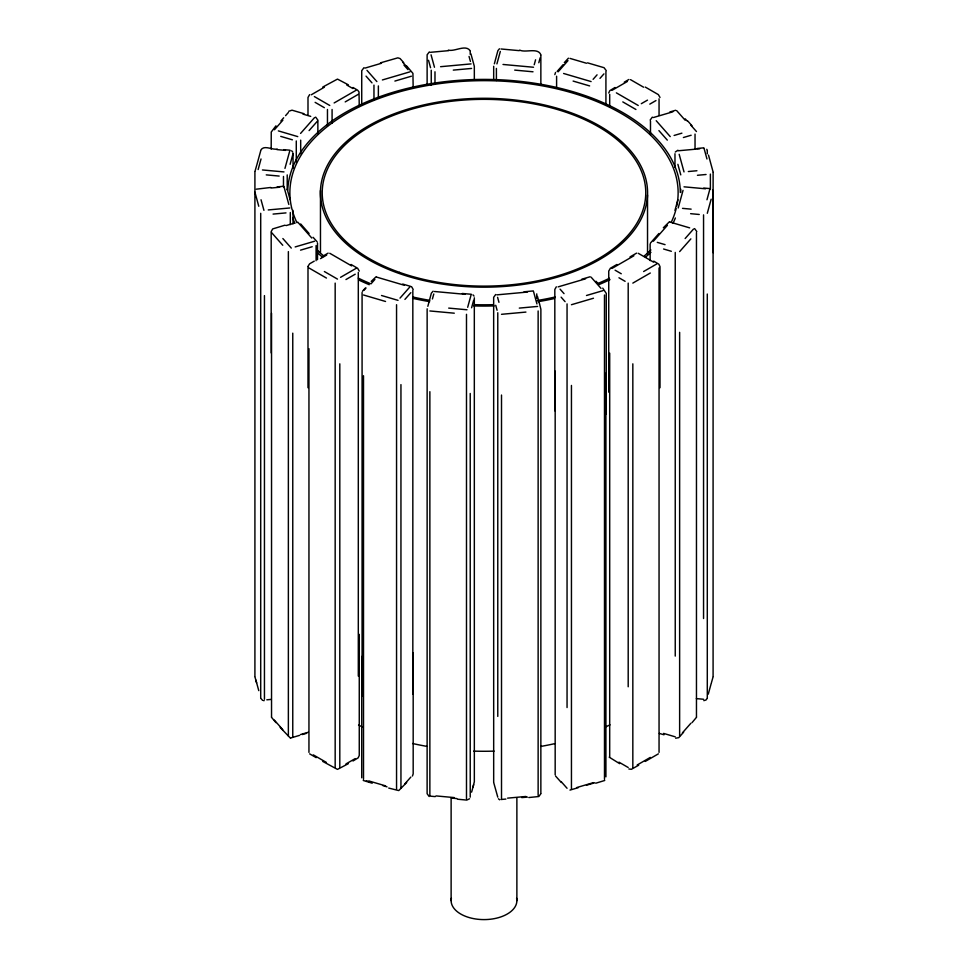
<?xml version="1.0" encoding="UTF-8"?>
<svg xmlns="http://www.w3.org/2000/svg" width="968" height="968" viewBox="0 0 968 968"><rect width="100%" height="100%" fill="white"/><g stroke="black" fill="none" stroke-linecap="round" stroke-linejoin="round"><path stroke-width="1.45" d="M293.038 168.299L293.038 153.259M317.867 133.584L317.867 120.105L315.653 117.116M361.729 777.8L361.742 656.461M413.179 88.221L412.925 73.362L406.669 65.981M474.344 80.138L474.32 66.272L470.908 53.833M606.258 414.256L606.27 293.413L602.725 288.137M713.089 252.66L713.114 172.425M554.821 74.621L555.559 72.443M608.739 93.001L609.864 90.605L614.995 87.495M540.882 793.687L538.837 796.519L528.831 797.535M308.102 266.152L309.627 263.804L314.261 261.13M650.133 120.105L652.347 117.116M256.835 164.887L260.707 150.79M258.141 169.557L261.033 158.982M284.955 168.396L289.795 150.778M290.122 164.318L293.026 153.743M427.832 306.312L429.187 301.338M429.441 300.334L431.353 293.195L433.107 291.199M494.358 63.791L497.879 50.675L499.452 48.775M432.418 298.967L433.785 293.994M496.911 63.9L500.323 51.461M467.677 307.292L471.089 294.853M534.215 64.759L535.582 59.786M471.597 307.763L473.642 300.31M538.813 62.751L540.168 57.777M471.597 792.151L473.642 784.697M674.974 210.346L677.878 199.771M678.205 207.975L683.045 190.357M706.967 199.759L709.859 189.196M707.293 213.299L711.165 199.202M708.261 694.165L711.165 683.602M255.02 171.251L256.605 165.649M711.395 682.839L712.98 677.225M473.049 786.936L474.344 781.708L474.32 297.817M260.815 150.113C264.058 144.559 272.31 150.197 277.223 149.06M707.185 698.376L706.035 699.985L703.809 700.638M412.441 776.034L413.179 773.855L413.179 653.013M696.561 717.227L692.035 722.648M675.277 152.024L677.951 150.209M371.216 281.398L376.165 276.691M564.308 62.617L568.434 58.177M663.334 227.77L669.517 221.66M683.626 732.183L678.786 737.64L675.664 738.221M280.889 120.964L283.684 117.781M285.56 115.664L288.367 112.482M274.452 129.748L282.862 120.201M300.576 133.427L314.6 117.527M309.094 130.595L317.516 121.06M364.065 290.206L366.037 287.968M557.144 71.426L563.086 64.687M370.938 283.914L374.894 279.425M558.088 71.85L567.986 60.633M400.014 298.12L409.912 286.891M593.106 79.328L597.062 74.838M404.914 299.402L410.856 292.663M599.979 78.372L603.935 73.883M650.484 243.028L658.905 233.494M653.4 241.226L667.424 225.326M685.138 238.539L693.548 229.005M679.633 251.607L690.862 238.89M404.914 783.79L410.856 777.062M406.669 782.507L398.743 790.578L388.725 788.073M682.44 732.824L690.862 723.278M275.965 125.828L271.246 132.023L271.185 149.132M362.468 291.235L365.275 288.137M469.577 798.769L466.745 800.088L457.477 799.205M556.322 286.806L554.821 289.468L554.821 410.807M288.754 111.26L292.021 110.183L303.988 113.692M309.627 94.622L307.993 97.453L307.993 115.398M322.743 87.059L337.481 79.098L348.371 84.833M311.272 94.791L324.377 87.217M334.141 102.947L355.994 90.339M345.201 101.906L358.305 94.344M323.518 255.794L328.14 253.12M624.251 82.159L628.873 79.485M320.517 258.625L326.688 255.056M612.006 90.339L627.433 81.433M340.567 277.32L355.994 268.414M641.312 103.685L647.483 100.127M345.963 279.546L355.22 274.198M649.794 104.133L655.965 100.575M616.931 264.47L610.372 268.257L608.739 271.088L608.739 392.185M630.035 256.907L636.593 253.12M612.006 268.414L633.859 255.806M643.623 271.536L656.727 263.962M632.83 283.104L650.302 273.012M345.963 763.933L355.22 758.597M348.371 763.655L337.481 769.391L322.743 761.429M353.005 760.981L358.136 757.871L359.261 755.476L359.261 634.379M637.198 764.974L650.302 757.412M638.698 765.216L631.402 769.282L628.873 768.991M645.257 761.429L658.373 753.854M256.266 189.183L270.701 187.477M495.701 294.49L493.656 297.321L493.68 782.205M604.758 780.462L595.792 783.209M363.944 67.7L361.729 70.676L361.729 105.137M429.356 51.909L427.118 54.801L427.13 84.882M380.46 62.847L397.848 57.838L400.099 58.564L403.692 62.617M364.996 68.111L381.513 63.247M382.384 79.957L409.912 71.85M394.884 81.07L411.4 76.206M285.052 225.169L272.686 228.92L271.185 231.582L271.185 352.921M669.844 111.973L675.664 110.267M286.104 225.58L293.885 223.293M653.4 117.527L672.833 111.816M295.167 246.937L314.6 241.226M674.115 135.459L681.895 133.173M300.54 250.143L312.204 246.719M683.384 137.529L691.152 135.242M581.816 279.195L590.069 276.775M558.088 286.891L585.616 278.796M586.487 295.494L603.004 290.642M571.447 304.714L593.481 298.229M300.54 734.543L308.308 732.256M291.283 737.81L299.608 735.365M302.379 734.543L306.553 733.32M576.952 787.48L593.481 782.628M569.971 790.094L578.223 787.662M586.487 785.23L594.739 782.797M277.163 186.884L283.733 186.255M697.238 148.467L703.809 147.838M524.015 291.804L533.271 290.932M448.329 50.118C454.754 51.897 465.499 44.141 470.121 50.675M430.373 52.32L448.692 50.651M440.573 66.695L471.089 63.9M453.29 70.107L471.597 68.438M271.064 188.01L279.679 187.223M678.205 150.778L699.755 148.806M268.245 209.935L289.795 207.975M688.321 171.53L696.936 170.743M273.073 214.085L285.996 212.899M697.444 175.281L706.059 174.494M496.911 294.853L527.427 292.058M519.308 308.102L537.627 306.42M501.509 314.31L525.926 312.083M266.805 699.803L271.125 699.416M507.619 798.14L525.926 796.47M501 799.507L505.889 799.06M521.752 797.608L527.451 797.087M263.393 700.578L264.191 700.638M283.684 149.653L290.049 150.209M703.76 188.058L710.113 188.615M462.293 293.473L471.343 294.272M519.671 50.118C525.588 53.059 537.918 47.263 540.882 54.801M501 48.981L519.308 50.651M503.009 64.457L533.525 67.252M514.71 70.107L533.017 71.789M276.86 149.592L285.475 150.391M684.013 186.824L705.551 188.796M262.449 169.957L283.987 171.917M682.525 208.362L691.14 209.148M266.248 174.881L279.171 176.067M690.62 213.686L699.247 214.472M434.475 291.501L464.991 294.296M448.692 308.102L466.999 309.772M429.865 310.958L454.282 313.196M696.367 698.606L703.555 699.259M435.963 795.914L454.282 797.584M430.373 796.156L435.261 796.604M451.403 798.08L456.823 798.576M587.54 62.847L604.056 67.7L606.27 70.676M569.971 58.395L586.487 63.247M563.594 73.471L591.121 81.578M573.116 81.07L589.633 85.922M302.936 114.103L310.716 116.39M670.231 222.144L689.664 227.867M278.336 130.886L297.769 136.609M657.284 242.363L665.064 244.65M280.732 136.379L292.397 139.815M663.576 249.006L671.344 251.293M402.712 284.06L410.964 286.492M376.879 277.175L404.406 285.282M381.513 295.494L398.029 300.358M363.508 294.998L385.542 301.471M663.576 733.393L675.24 736.83M659.341 733.417L664.012 734.785M369.014 781.007L385.542 785.859M366.376 780.777L370.502 781.999M382.892 785.641L387.019 786.851M372.208 783.209L363.242 780.462M290.569 738.306L280.175 727.416M694.6 228.593L696.815 231.582M429.163 796.519L427.118 793.687L427.142 308.804M645.257 87.059L658.373 94.622L660.007 97.453M630.519 79.654L643.623 87.217M616.374 92.855L638.227 105.476M622.799 101.906L635.915 109.481M353.005 87.495L357.628 90.169L359.019 91.984L359.261 106.456M653.739 261.13L658.857 264.216L660.007 266.636L660.007 387.732M346.738 84.99L352.909 88.548M638.227 253.277L653.642 262.183M314.358 96.57L329.773 105.476M615.091 270.193L621.262 273.762M315.12 102.354L324.377 107.702M618.951 277.768L625.11 281.325M351.069 264.47L357.628 268.257L359.261 271.088M329.773 253.277L351.626 265.897M324.377 271.536L337.481 279.099M308.949 267.967L326.434 278.058M618.951 762.155L628.196 767.503M619.629 763.655L609.211 757.17M313.329 754.883L326.434 762.457M309.627 753.854L316.185 757.641M499.645 799.81L498.423 798.769M262.582 700.36L260.815 698.376M411.678 286.806L413.179 289.468M472.965 294.853L474.03 296.087M291.658 150.778L292.723 152.024M555.559 776.034L561.331 782.507M313.087 237.305L317.129 241.819M275.965 722.648L271.439 717.227M687.825 121.06L692.035 125.828M685.247 118.846L687.111 120.964M690.862 125.199L696.464 131.551M676.717 110.667L685.138 120.201M656.207 120.71L670.231 136.609M658.905 130.595L667.315 140.13M402.93 62.448L406.887 66.937M596.022 281.24L598.986 284.604M403.971 65.122L407.939 69.611M591.121 277.175L601.019 288.391M366.981 70.349L376.879 81.578M560.061 289.142L564.029 293.631M366.037 76.121L371.978 82.861M561.113 297.152L565.07 301.641M300.685 223.959L309.094 233.494M297.769 222.144L311.793 238.043M282.862 238.539L291.283 248.086M271.536 232.538L282.753 245.255M561.113 781.551L567.054 788.279M274.343 720.107L282.753 729.642M712.593 190.103L713.114 191.664M706.773 149.302L707.185 150.113M539.587 304.073L540.882 309.3L540.858 793.191M493.789 782.882L497.77 797.136M255.02 677.225L256.605 682.839M708.491 155.074L713.089 171.929M704.063 148.419L706.967 158.982M679.173 154.299L684.013 171.917M677.878 164.318L680.782 174.893M537.446 296.365L539.491 303.831M469.044 56.434L470.412 61.407M533.525 291.501L536.938 303.94M431.062 54.813L434.475 67.252M497.588 297.333L498.956 302.318M428.509 60.27L430.554 67.724M495.725 305.283L497.092 310.256M287.218 189.208L290.122 199.771M283.987 186.824L288.827 204.442M261.033 199.759L263.937 210.334M254.911 192.16L258.771 206.257M255.879 680.068L258.771 690.644M713.089 192.16L713.089 676.547M710.379 174.095L710.379 189.208M707.293 150.79L707.293 153.803M707.293 294.03L707.293 697.686M703.555 214.872L703.555 618.528M696.464 232.538L696.464 716.925M695.036 134.092L695.036 149.217M680.782 189.208L680.782 192.233M679.633 332.339L679.633 735.995M675.24 252.43L675.24 656.098M674.974 153.743L674.974 167.355M659.051 98.797L659.051 115.422M659.051 267.967L659.051 752.366M650.484 121.06L650.484 134.661M650.133 243.996L650.133 260.61M647.531 194.967A163.58 94.441 0 0 1 398.889 273.387A163.58 94.441 0 0 1 405.58 109.844A163.58 94.441 0 0 1 647.531 194.967L647.531 253.87M632.83 363.835L632.83 767.503M628.196 283.104L628.196 686.772M609.695 94.344L609.695 106.432M609.695 353.151L609.695 756.807M605.92 71.632L605.92 104.895M605.92 373.188L605.92 776.844M604.492 294.998L604.492 779.385M571.447 385.445L571.447 789.101M567.054 303.892L567.054 707.548M556.6 76.206L556.6 88.306M555.172 371.155L555.172 774.811M540.858 55.285L540.858 85.196M538.135 310.958L538.135 795.357M536.756 293.873L536.756 298.41M516.876 797.959L516.876 900.615M501.509 395.041L501.509 798.697M497.77 312.737L497.77 716.405M496.402 68.438L496.402 80.525M493.68 66.272L493.68 79.884M470.23 51.352L470.23 54.377M470.23 393.468L470.23 797.136M466.491 314.31L466.491 798.697M451.124 797.959L451.124 900.615M434.983 71.789L434.983 83.877M431.244 70.216L431.244 85.329M429.865 391.689L429.865 795.357M412.828 290.424L412.828 694.08M400.946 384.623L400.946 788.279M396.553 304.714L396.553 789.101M378.367 85.922L378.367 98.022M373.963 85.099L373.963 100.224M363.508 375.729L363.508 779.385M362.08 292.457L362.08 696.113M358.305 272.419L358.305 676.075M339.804 363.835L339.804 767.503M335.17 283.104L335.17 767.503M332.084 109.481L332.084 123.081M327.462 109.481L327.462 126.106M320.469 190.502L320.469 252.43M317.516 243.028L317.516 259.666M316.088 245.569L316.088 260.695M308.949 348.698L308.949 752.366M307.993 266.636L307.993 387.732M300.685 140.13L300.685 153.743M296.281 140.953L296.281 161.886M293.026 210.346L293.026 223.802M292.76 333.161L292.76 736.83M290.303 212.512L290.303 224.6M288.367 251.607L288.367 735.995M287.218 174.893L287.218 189.837M283.479 176.454L283.479 187.042M271.536 313.269L271.536 716.925M264.445 295.603L264.445 699.259M260.707 213.299L260.707 697.686M254.911 171.929L254.911 676.547M675.361 217.982A196.298 113.329 0 0 1 672.99 223.378M650.956 252.333A196.298 113.329 0 0 1 645.414 257.222M609.985 279.643A196.298 113.329 0 0 1 599.398 284.411M554.567 298.483A196.298 113.329 0 0 1 538.014 301.689M494.079 305.912A196.298 113.329 0 0 1 473.751 305.912M429.671 301.641A196.298 113.329 0 0 1 412.598 298.301M369.268 284.689A196.298 113.329 0 0 1 358.559 279.909M322.501 257.161A196.298 113.329 0 0 1 317.032 252.321M294.986 223.318A196.298 113.329 0 0 1 292.699 218.139M287.762 190.055A196.298 113.329 0 0 1 486.118 79.412A196.298 113.329 0 0 1 680.298 192.499M609.985 724.85A196.298 113.329 0 0 1 606.065 726.702M554.567 743.69A196.298 113.329 0 0 1 540.797 746.425M494.079 751.12A196.298 113.329 0 0 1 473.751 751.12M426.827 746.364A196.298 113.329 0 0 1 412.598 743.509M362.516 726.956A196.298 113.329 0 0 1 358.559 725.117M292.167 209.887A194.12 112.07 0 0 1 480.66 80.671A194.12 112.07 0 0 1 676.741 206.075M676.124 208.725A194.12 112.07 0 0 1 671.381 221.999M650.895 249.962A194.12 112.07 0 0 1 644.458 255.794M609.465 278.252A194.12 112.07 0 0 1 597.692 283.563M555.124 297.007A194.12 112.07 0 0 1 537.373 300.479M493.45 304.666A194.12 112.07 0 0 1 474.393 304.666M429.78 300.346A194.12 112.07 0 0 1 412.9 297.019M370.127 283.491A194.12 112.07 0 0 1 358.281 278.118M324.002 256.193A194.12 112.07 0 0 1 317.589 250.434M296.946 222.688A194.12 112.07 0 0 1 292.53 211.169M516.597 898.135A32.876 18.985 0 0 1 484 919.6A32.876 18.985 0 0 1 451.403 898.135M399.457 272.359A161.765 93.388 0 0 0 645.704 195.185A161.765 93.388 0 0 0 406.826 110.654A161.765 93.388 0 0 0 399.457 272.359"/></g></svg>
